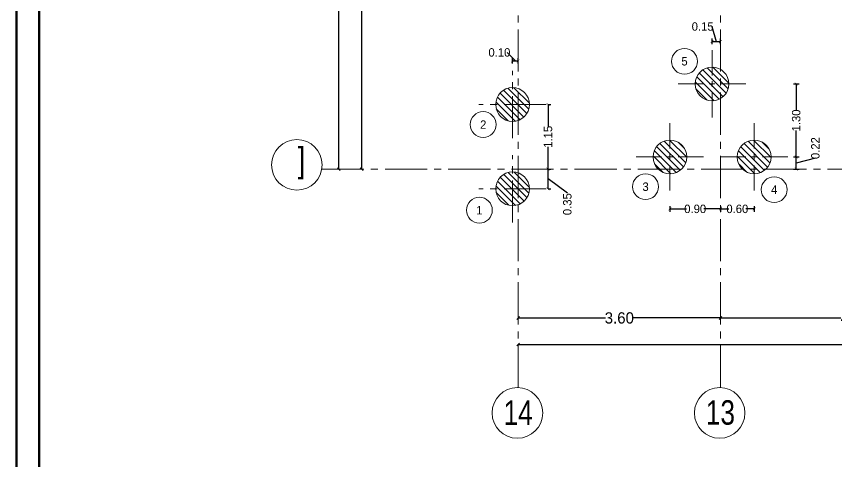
# Model space of a CAD drawing. Extents: x 971 to 1079, y 664 to 731.
# Drawn here: x 971.44 to 986.03, y 682.62 to 690.54 of the extents above; entities that cross this region are included whole.
import ezdxf
from ezdxf.enums import TextEntityAlignment as Align

# ---------------------------------------------------------------- set-up
doc = ezdxf.new("R2010")
doc.units = 0
doc.header["$MEASUREMENT"] = 0
doc.header["$PDMODE"] = 3
doc.header["$PDSIZE"] = 0.1
for name, pattern in [('CENTER2', [1.125, 0.75, -0.125, 0.125, -0.125]), ('CENTERX2', [4, 2.5, -0.5, 0.5, -0.5]), ('HIDDEN2', [0.1875, 0.125, -0.0625])]:
    doc.linetypes.add(name, pattern=pattern)
doc.layers.get('0').update_dxf_attribs({"linetype": 'CONTINUOUS', "lineweight": 30})
doc.layers.get('Defpoints').update_dxf_attribs({"linetype": 'CONTINUOUS'})
for name, color, linetype, lineweight in [('As Built Piles', 4, 'HIDDEN2', 20), ('axis', 1, 'CENTERX2', 5), ('axis no.', 11, 'CONTINUOUS', 20), ('Dimensions of axis', 11, 'CONTINUOUS', 20), ('PILES_AXES', 4, 'CENTER2', 20), ('PILES_HATCH0', 8, 'CONTINUOUS', 9), ('PILES_NO_', 11, 'CONTINUOUS', 20), ('UG-BORDER', 20, 'CONTINUOUS', 80)]:
    doc.layers.add(name, color=color, linetype=linetype, lineweight=lineweight)
doc.layers.add('DIMENSIONS_OF_PILES_TO_AXI', color=11, linetype='CONTINUOUS')
doc.styles.add('ARABY', font='sosa.shx')
doc.styles.add('SOSA', font='sosa.shx')
doc.styles.add('SOSA2', font='SOSA.shx', dxfattribs={"width": 0.8})
doc.dimstyles.new('axis dim', dxfattribs={"dimtxt": 0.2, "dimasz": 0.05, "dimexe": 0, "dimexo": 0, "dimgap": 0.001, "dimtad": 0, "dimzin": 0, "dimdsep": 46, "dimtxsty": 'SOSA', "dimblk": 'OBLIQUE', "dimcen": 0, "dimse1": 1, "dimse2": 1, "dimclrd": 256, "dimclre": 256, "dimclrt": 256, "dimadec": 0, "dimazin": 0, "dimtfac": 1, "dimtofl": 0, "dimtmove": 1, "dimatfit": 3, "dimldrblk": 'OBLIQUE', "dimfxl": 0, "dimtolj": 1, "dimtzin": 0, "dimarcsym": 0})
doc.dimstyles.new('Shabak dim', dxfattribs={"dimtxt": 0.15, "dimasz": 0.05, "dimexe": 0.05, "dimexo": 0.1, "dimgap": 0, "dimtad": 0, "dimzin": 0, "dimdsep": 46, "dimtxsty": 'SOSA', "dimblk1": 'ARCHTICK', "dimblk2": 'ARCHTICK', "dimsah": 1, "dimcen": 0, "dimclrd": 256, "dimadec": 0, "dimazin": 0, "dimtfac": 1, "dimtofl": 0, "dimtmove": 1, "dimatfit": 3, "dimldrblk": 'OBLIQUE', "dimfxl": 0.05, "dimfxlon": 1, "dimtolj": 1, "dimtzin": 0, "dimlwd": -1, "dimlwe": -1, "dimarcsym": 0})

# ---------------------------------------------------------------- blocks, each defined once
blk = doc.blocks.new('UG-DAMANHOUR-LABS-BORD')
at = {"layer": 'UG-BORDER'}
for p, q in [((-96, 66.7), (-96, 0)), ((-96, 0), (-96, 66.7)), ((-95.596, 66.296), (-95.596, 0.404))]:
    blk.add_line(p, q, dxfattribs=at)
blk = doc.blocks.new('_OBLIQUE')
at = {"color": 0, "linetype": 'ByBlock'}
blk.add_line((-0.5, -0.5), (0.5, 0.5), dxfattribs=at)
blk = doc.blocks.new('*D23')
at = {"layer": 'Defpoints', "color": 0, "transparency": 16777216}
for p in [(978.295, 697.427), (977.583, 687.827), (978.295, 687.827)]:
    blk.add_point(p, dxfattribs=at)
at = {"layer": 'Dimensions of axis', "lineweight": -2, "transparency": 16777216}
for p, q in [((977.583, 697.427), (977.583, 692.855)), ((977.583, 687.827), (977.583, 692.399))]:
    blk.add_line(p, q, dxfattribs=at)
at = {"layer": 'Dimensions of axis', "lineweight": -2, "transparency": 16777216, "xscale": 0.05, "yscale": 0.05, "zscale": 0.05}
for p, rotation in [((977.583, 697.427), 90), ((977.583, 687.827), 270)]:
    blk.add_blockref('_OBLIQUE', p, dxfattribs=dict(at, rotation=rotation))
at = {"layer": 'Dimensions of axis', "transparency": 16777216, "insert": (977.583, 692.627), "char_height": 0.2, "attachment_point": 5, "rotation": 90, "style": 'SOSA'}
blk.add_mtext('\\A1;9.60', dxfattribs=at)
blk = doc.blocks.new('*D25')
at = {"layer": 'Defpoints', "color": 0, "transparency": 16777216}
for p in [(977.175, 709.527), (978.171, 709.527), (978.392, 687.827)]:
    blk.add_point(p, dxfattribs=at)
at = {"layer": 'Dimensions of axis', "lineweight": -2, "transparency": 16777216}
for p, q in [((977.175, 709.527), (977.175, 698.985)), ((977.175, 687.827), (977.175, 698.369))]:
    blk.add_line(p, q, dxfattribs=at)
at = {"layer": 'Dimensions of axis', "lineweight": -2, "transparency": 16777216, "xscale": 0.05, "yscale": 0.05, "zscale": 0.05}
for p, rotation in [((977.175, 709.527), 90), ((977.175, 687.827), 270)]:
    blk.add_blockref('_OBLIQUE', p, dxfattribs=dict(at, rotation=rotation))
at = {"layer": 'Dimensions of axis', "transparency": 16777216, "insert": (977.175, 698.677), "char_height": 0.2, "attachment_point": 5, "rotation": 90, "style": 'SOSA'}
blk.add_mtext('\\A1;21.70', dxfattribs=at)
blk = doc.blocks.new('*D37')
at = {"layer": 'Defpoints', "color": 0, "transparency": 16777216}
for p in [(988.768, 685.962), (983.968, 685.809), (983.968, 685.178)]:
    blk.add_point(p, dxfattribs=at)
at = {"layer": 'Dimensions of axis', "lineweight": -2, "transparency": 16777216}
for p, q in [((983.968, 685.178), (986.11, 685.178)), ((988.768, 685.178), (986.626, 685.178))]:
    blk.add_line(p, q, dxfattribs=at)
at = {"layer": 'Dimensions of axis', "lineweight": -2, "transparency": 16777216, "xscale": 0.05, "yscale": 0.05, "zscale": 0.05, "rotation": 180}
blk.add_blockref('_OBLIQUE', (983.968, 685.178), dxfattribs=at)
at = {"layer": 'Dimensions of axis', "lineweight": -2, "transparency": 16777216, "xscale": 0.05, "yscale": 0.05, "zscale": 0.05}
blk.add_blockref('_OBLIQUE', (988.768, 685.178), dxfattribs=at)
at = {"layer": 'Dimensions of axis', "transparency": 16777216, "insert": (986.368, 685.178), "char_height": 0.2, "attachment_point": 5, "style": 'SOSA'}
blk.add_mtext('\\A1;4.80', dxfattribs=at)
blk = doc.blocks.new('*D38')
at = {"layer": 'Defpoints', "color": 0, "transparency": 16777216}
for p in [(980.368, 685.846), (983.968, 685.809), (980.368, 685.178)]:
    blk.add_point(p, dxfattribs=at)
at = {"layer": 'Dimensions of axis', "lineweight": -2, "transparency": 16777216}
for p, q in [((980.368, 685.178), (981.92, 685.178)), ((983.968, 685.178), (982.416, 685.178))]:
    blk.add_line(p, q, dxfattribs=at)
at = {"layer": 'Dimensions of axis', "lineweight": -2, "transparency": 16777216, "xscale": 0.05, "yscale": 0.05, "zscale": 0.05, "rotation": 180}
blk.add_blockref('_OBLIQUE', (980.368, 685.178), dxfattribs=at)
at = {"layer": 'Dimensions of axis', "lineweight": -2, "transparency": 16777216, "xscale": 0.05, "yscale": 0.05, "zscale": 0.05}
blk.add_blockref('_OBLIQUE', (983.968, 685.178), dxfattribs=at)
at = {"layer": 'Dimensions of axis', "transparency": 16777216, "insert": (982.168, 685.178), "char_height": 0.2, "attachment_point": 5, "style": 'SOSA'}
blk.add_mtext('\\A1;3.60', dxfattribs=at)
blk = doc.blocks.new('*D43')
at = {"layer": 'Defpoints', "color": 0, "transparency": 16777216}
for p in [(1037.168, 684.706), (1037.168, 684.259), (980.368, 683.938)]:
    blk.add_point(p, dxfattribs=at)
at = {"layer": 'Dimensions of axis', "lineweight": -2, "transparency": 16777216}
for p, q in [((980.368, 684.706), (1008.43, 684.706)), ((1037.168, 684.706), (1009.106, 684.706))]:
    blk.add_line(p, q, dxfattribs=at)
at = {"layer": 'Dimensions of axis', "lineweight": -2, "transparency": 16777216, "xscale": 0.05, "yscale": 0.05, "zscale": 0.05, "rotation": 180}
blk.add_blockref('_OBLIQUE', (980.368, 684.706), dxfattribs=at)
at = {"layer": 'Dimensions of axis', "lineweight": -2, "transparency": 16777216, "xscale": 0.05, "yscale": 0.05, "zscale": 0.05}
blk.add_blockref('_OBLIQUE', (1037.168, 684.706), dxfattribs=at)
at = {"layer": 'Dimensions of axis', "transparency": 16777216, "insert": (1008.768, 684.706), "char_height": 0.2, "attachment_point": 5, "style": 'SOSA'}
blk.add_mtext('\\A1;56.80', dxfattribs=at)
blk = doc.blocks.new('_ARCHTICK')
at = {"color": 0, "linetype": 'ByBlock', "const_width": 0.15}
blk.add_lwpolyline([(-0.5, -0.5), (0.5, 0.5)], dxfattribs=at)
blk = doc.blocks.new('*D45')
at = {"layer": 'Defpoints', "color": 0, "transparency": 16777216}
for p in [(980.868, 687.827), (980.899, 687.827), (980.868, 687.477)]:
    blk.add_point(p, dxfattribs=at)
at = {"layer": 'DIMENSIONS_OF_PILES_TO_AXI', "color": 0, "transparency": 16777216}
for p, q in [((980.899, 687.827), (980.949, 687.827)), ((980.899, 687.477), (980.949, 687.477))]:
    blk.add_line(p, q, dxfattribs=at)
at = {"layer": 'DIMENSIONS_OF_PILES_TO_AXI', "transparency": 16777216}
for p, q in [((980.899, 687.477), (980.899, 687.827)), ((981.243, 687.4), (980.899, 687.652)), ((981.243, 687.4), (981.243, 687.4))]:
    blk.add_line(p, q, dxfattribs=at)
at = {"layer": 'DIMENSIONS_OF_PILES_TO_AXI', "transparency": 16777216, "xscale": 0.05, "yscale": 0.05, "zscale": 0.05}
for p, rotation in [((980.899, 687.827), 90), ((980.899, 687.477), 270)]:
    blk.add_blockref('_ARCHTICK', p, dxfattribs=dict(at, rotation=rotation))
at = {"layer": 'DIMENSIONS_OF_PILES_TO_AXI', "color": 0, "transparency": 16777216, "insert": (981.243, 687.203), "char_height": 0.15, "attachment_point": 5, "rotation": 90, "style": 'SOSA'}
blk.add_mtext('\\A1;0.35', dxfattribs=at)
blk = doc.blocks.new('*D46')
at = {"layer": 'Defpoints', "color": 0, "transparency": 16777216}
for p in [(980.868, 688.977), (980.899, 688.977), (980.868, 687.827)]:
    blk.add_point(p, dxfattribs=at)
at = {"layer": 'DIMENSIONS_OF_PILES_TO_AXI', "color": 0, "transparency": 16777216}
for p, q in [((980.899, 688.977), (980.949, 688.977)), ((980.899, 687.827), (980.949, 687.827))]:
    blk.add_line(p, q, dxfattribs=at)
at = {"layer": 'DIMENSIONS_OF_PILES_TO_AXI', "transparency": 16777216}
for p, q in [((980.899, 688.977), (980.899, 688.577)), ((980.899, 687.827), (980.899, 688.226))]:
    blk.add_line(p, q, dxfattribs=at)
at = {"layer": 'DIMENSIONS_OF_PILES_TO_AXI', "transparency": 16777216, "xscale": 0.05, "yscale": 0.05, "zscale": 0.05}
for p, rotation in [((980.899, 688.977), 90), ((980.899, 687.827), 270)]:
    blk.add_blockref('_ARCHTICK', p, dxfattribs=dict(at, rotation=rotation))
at = {"layer": 'DIMENSIONS_OF_PILES_TO_AXI', "color": 0, "transparency": 16777216, "insert": (980.899, 688.402), "char_height": 0.15, "attachment_point": 5, "rotation": 90, "style": 'SOSA'}
blk.add_mtext('\\A1;1.15', dxfattribs=at)
blk = doc.blocks.new('*D47')
at = {"layer": 'Defpoints', "color": 0, "transparency": 16777216}
for p in [(980.368, 689.754), (980.268, 689.577), (980.368, 689.577)]:
    blk.add_point(p, dxfattribs=at)
at = {"layer": 'DIMENSIONS_OF_PILES_TO_AXI', "transparency": 16777216}
for p, q in [((980.172, 689.903), (980.172, 689.903)), ((980.172, 689.903), (980.318, 689.754)), ((980.268, 689.754), (980.368, 689.754))]:
    blk.add_line(p, q, dxfattribs=at)
at = {"layer": 'DIMENSIONS_OF_PILES_TO_AXI', "color": 0, "transparency": 16777216}
for p, q in [((980.268, 689.704), (980.268, 689.804)), ((980.368, 689.704), (980.368, 689.804))]:
    blk.add_line(p, q, dxfattribs=at)
at = {"layer": 'DIMENSIONS_OF_PILES_TO_AXI', "transparency": 16777216, "xscale": 0.05, "yscale": 0.05, "zscale": 0.05, "rotation": 180}
blk.add_blockref('_ARCHTICK', (980.268, 689.754), dxfattribs=at)
at = {"layer": 'DIMENSIONS_OF_PILES_TO_AXI', "transparency": 16777216, "xscale": 0.05, "yscale": 0.05, "zscale": 0.05}
blk.add_blockref('_ARCHTICK', (980.368, 689.754), dxfattribs=at)
at = {"layer": 'DIMENSIONS_OF_PILES_TO_AXI', "color": 0, "transparency": 16777216, "insert": (980.034, 689.903), "char_height": 0.15, "attachment_point": 5, "style": 'SOSA'}
blk.add_mtext('\\A1;0.10', dxfattribs=at)
blk = doc.blocks.new('*D48')
at = {"layer": 'Defpoints', "color": 0, "transparency": 16777216}
for p in [(983.068, 687.444), (983.968, 687.444), (983.968, 687.119)]:
    blk.add_point(p, dxfattribs=at)
at = {"layer": 'DIMENSIONS_OF_PILES_TO_AXI', "color": 0, "transparency": 16777216}
for p, q in [((983.068, 687.169), (983.068, 687.069)), ((983.968, 687.169), (983.968, 687.069))]:
    blk.add_line(p, q, dxfattribs=at)
at = {"layer": 'DIMENSIONS_OF_PILES_TO_AXI', "transparency": 16777216}
for p, q in [((983.068, 687.119), (983.365, 687.119)), ((983.968, 687.119), (983.67, 687.119))]:
    blk.add_line(p, q, dxfattribs=at)
at = {"layer": 'DIMENSIONS_OF_PILES_TO_AXI', "transparency": 16777216, "xscale": 0.05, "yscale": 0.05, "zscale": 0.05, "rotation": 180}
blk.add_blockref('_ARCHTICK', (983.068, 687.119), dxfattribs=at)
at = {"layer": 'DIMENSIONS_OF_PILES_TO_AXI', "transparency": 16777216, "xscale": 0.05, "yscale": 0.05, "zscale": 0.05}
blk.add_blockref('_ARCHTICK', (983.968, 687.119), dxfattribs=at)
at = {"layer": 'DIMENSIONS_OF_PILES_TO_AXI', "color": 0, "transparency": 16777216, "insert": (983.518, 687.119), "char_height": 0.15, "attachment_point": 5, "style": 'SOSA'}
blk.add_mtext('\\A1;0.90', dxfattribs=at)
blk = doc.blocks.new('*D49')
at = {"layer": 'Defpoints', "color": 0, "transparency": 16777216}
for p in [(983.968, 687.444), (984.568, 687.444), (984.568, 687.119)]:
    blk.add_point(p, dxfattribs=at)
at = {"layer": 'DIMENSIONS_OF_PILES_TO_AXI', "color": 0, "transparency": 16777216}
for p, q in [((983.968, 687.169), (983.968, 687.069)), ((984.568, 687.169), (984.568, 687.069))]:
    blk.add_line(p, q, dxfattribs=at)
at = {"layer": 'DIMENSIONS_OF_PILES_TO_AXI', "transparency": 16777216}
for p, q in [((983.968, 687.119), (984.115, 687.119)), ((984.568, 687.119), (984.42, 687.119))]:
    blk.add_line(p, q, dxfattribs=at)
at = {"layer": 'DIMENSIONS_OF_PILES_TO_AXI', "transparency": 16777216, "xscale": 0.05, "yscale": 0.05, "zscale": 0.05, "rotation": 180}
blk.add_blockref('_ARCHTICK', (983.968, 687.119), dxfattribs=at)
at = {"layer": 'DIMENSIONS_OF_PILES_TO_AXI', "transparency": 16777216, "xscale": 0.05, "yscale": 0.05, "zscale": 0.05}
blk.add_blockref('_ARCHTICK', (984.568, 687.119), dxfattribs=at)
at = {"layer": 'DIMENSIONS_OF_PILES_TO_AXI', "color": 0, "transparency": 16777216, "insert": (984.268, 687.119), "char_height": 0.15, "attachment_point": 5, "style": 'SOSA'}
blk.add_mtext('\\A1;0.60', dxfattribs=at)
blk = doc.blocks.new('*D50')
at = {"layer": 'Defpoints', "color": 0, "transparency": 16777216}
for p in [(985.122, 688.044), (985.316, 688.044), (985.122, 687.827)]:
    blk.add_point(p, dxfattribs=at)
at = {"layer": 'DIMENSIONS_OF_PILES_TO_AXI', "color": 0, "transparency": 16777216}
for p, q in [((985.266, 688.044), (985.366, 688.044)), ((985.266, 687.827), (985.366, 687.827))]:
    blk.add_line(p, q, dxfattribs=at)
at = {"layer": 'DIMENSIONS_OF_PILES_TO_AXI', "transparency": 16777216}
for p, q in [((985.316, 687.827), (985.316, 688.044)), ((985.657, 688.02), (985.316, 687.935)), ((985.657, 688.02), (985.657, 688.02))]:
    blk.add_line(p, q, dxfattribs=at)
at = {"layer": 'DIMENSIONS_OF_PILES_TO_AXI', "transparency": 16777216, "xscale": 0.05, "yscale": 0.05, "zscale": 0.05}
for p, rotation in [((985.316, 688.044), 90), ((985.316, 687.827), 270)]:
    blk.add_blockref('_ARCHTICK', p, dxfattribs=dict(at, rotation=rotation))
at = {"layer": 'DIMENSIONS_OF_PILES_TO_AXI', "color": 0, "transparency": 16777216, "insert": (985.657, 688.201), "char_height": 0.15, "attachment_point": 5, "rotation": 90, "style": 'SOSA'}
blk.add_mtext('\\A1;0.22', dxfattribs=at)
blk = doc.blocks.new('*D51')
at = {"layer": 'Defpoints', "color": 0, "transparency": 16777216}
for p in [(984.418, 689.343), (985.316, 689.343), (985.122, 688.044)]:
    blk.add_point(p, dxfattribs=at)
at = {"layer": 'DIMENSIONS_OF_PILES_TO_AXI', "color": 0, "transparency": 16777216}
for p, q in [((985.266, 689.343), (985.366, 689.343)), ((985.266, 688.044), (985.366, 688.044))]:
    blk.add_line(p, q, dxfattribs=at)
at = {"layer": 'DIMENSIONS_OF_PILES_TO_AXI', "transparency": 16777216}
for p, q in [((985.316, 689.343), (985.316, 688.87)), ((985.316, 688.044), (985.316, 688.517))]:
    blk.add_line(p, q, dxfattribs=at)
at = {"layer": 'DIMENSIONS_OF_PILES_TO_AXI', "transparency": 16777216, "xscale": 0.05, "yscale": 0.05, "zscale": 0.05}
for p, rotation in [((985.316, 689.343), 90), ((985.316, 688.044), 270)]:
    blk.add_blockref('_ARCHTICK', p, dxfattribs=dict(at, rotation=rotation))
at = {"layer": 'DIMENSIONS_OF_PILES_TO_AXI', "color": 0, "transparency": 16777216, "insert": (985.316, 688.693), "char_height": 0.15, "attachment_point": 5, "rotation": 90, "style": 'SOSA'}
blk.add_mtext('\\A1;1.30', dxfattribs=at)
blk = doc.blocks.new('*D336')
at = {"layer": 'Defpoints', "color": 0, "transparency": 16777216}
for p in [(983.968, 690.099), (983.818, 689.943), (983.968, 689.943)]:
    blk.add_point(p, dxfattribs=at)
at = {"layer": 'DIMENSIONS_OF_PILES_TO_AXI', "transparency": 16777216}
for p, q in [((983.817, 690.364), (983.817, 690.364)), ((983.817, 690.364), (983.893, 690.099)), ((983.818, 690.099), (983.968, 690.099))]:
    blk.add_line(p, q, dxfattribs=at)
at = {"layer": 'DIMENSIONS_OF_PILES_TO_AXI', "color": 0, "transparency": 16777216}
for p, q in [((983.818, 690.049), (983.818, 690.149)), ((983.968, 690.049), (983.968, 690.149))]:
    blk.add_line(p, q, dxfattribs=at)
at = {"layer": 'DIMENSIONS_OF_PILES_TO_AXI', "transparency": 16777216, "xscale": 0.05, "yscale": 0.05, "zscale": 0.05, "rotation": 180}
blk.add_blockref('_ARCHTICK', (983.818, 690.099), dxfattribs=at)
at = {"layer": 'DIMENSIONS_OF_PILES_TO_AXI', "transparency": 16777216, "xscale": 0.05, "yscale": 0.05, "zscale": 0.05}
blk.add_blockref('_ARCHTICK', (983.968, 690.099), dxfattribs=at)
at = {"layer": 'DIMENSIONS_OF_PILES_TO_AXI', "color": 0, "transparency": 16777216, "insert": (983.651, 690.364), "char_height": 0.15, "attachment_point": 5, "style": 'SOSA'}
blk.add_mtext('\\A1;0.15', dxfattribs=at)

msp = doc.modelspace()

# ---------------------------------------------------------------- hatches: boundary and pattern name
at = {"layer": 'PILES_HATCH0'}
h = msp.add_hatch(dxfattribs=at)
h.set_pattern_fill('ANSI31', color=256, scale=0.65, angle=90, style=0)
edge = h.paths.add_edge_path()
edge.add_arc((983.8177, 689.3429), 0.3, 0, 360)
h = msp.add_hatch(dxfattribs=at)
h.set_pattern_fill('ANSI31', color=256, scale=0.65, angle=90, style=0)
edge = h.paths.add_edge_path()
edge.add_arc((980.2677, 688.9769), 0.3, 0, 360)
h = msp.add_hatch(dxfattribs=at)
h.set_pattern_fill('ANSI31', color=256, scale=0.65, angle=90, style=0)
edge = h.paths.add_edge_path()
edge.add_arc((983.0677, 688.0439), 0.3, 0, 360)
h = msp.add_hatch(dxfattribs=at)
h.set_pattern_fill('ANSI31', color=256, scale=0.65, angle=90, style=0)
edge = h.paths.add_edge_path()
edge.add_arc((984.5677, 688.0439), 0.3, 0, 360)
h = msp.add_hatch(dxfattribs=at)
h.set_pattern_fill('ANSI31', color=256, scale=0.65, angle=90, style=0)
edge = h.paths.add_edge_path()
edge.add_arc((980.2677, 687.4769), 0.3, 0, 360)

# ---------------------------------------------------------------- linework, layer by layer
at = {"layer": 'As Built Piles', "linetype": 'Continuous', "ltscale": 0.01}
for centre in [(983.8177, 689.3429), (980.2677, 688.9769), (983.0677, 688.0439), (984.5677, 688.0439), (980.2677, 687.4769)]:
    msp.add_circle(centre, 0.3, dxfattribs=at)
at = {"layer": 'axis', "linetype": 'CENTER2'}
for p, q in [((980.3677, 683.9379), (980.3677, 714.0829)), ((983.9677, 683.9379), (983.9677, 714.0829)), ((976.8732, 687.8269), (1040.7428, 687.8269))]:
    msp.add_line(p, q, dxfattribs=at)
at = {"layer": 'axis no.'}
for centre in [(976.4296, 687.9024), (980.3543, 683.4882), (983.9543, 683.4882)]:
    msp.add_circle(centre, 0.45, dxfattribs=at)
at = {"layer": 'PILES_AXES', "ltscale": 0.6}
for p, q in [((983.8177, 688.7429), (983.8177, 689.9429)), ((983.2177, 689.3429), (984.4177, 689.3429)), ((983.0677, 687.4439), (983.0677, 688.6439)), ((984.5677, 687.4439), (984.5677, 688.6439)), ((982.4677, 688.0439), (983.6677, 688.0439)), ((983.9677, 688.0439), (985.1677, 688.0439))]:
    msp.add_line(p, q, dxfattribs=at)
at = {"layer": 'PILES_AXES'}
for p, q in [((980.2677, 688.3769), (980.2677, 689.5769)), ((980.8677, 688.9769), (979.6677, 688.9769)), ((980.2677, 686.8769), (980.2677, 688.0769)), ((980.8677, 687.4769), (979.6677, 687.4769))]:
    msp.add_line(p, q, dxfattribs=at)
at = {"layer": 'PILES_NO_'}
for centre in [(983.3286, 689.7451), (979.7455, 688.6203), (982.635, 687.5147), (984.923, 687.4616), (979.6776, 687.0959)]:
    msp.add_circle(centre, 0.2298, dxfattribs=at)

# ---------------------------------------------------------------- block references
msp.add_blockref('UG-DAMANHOUR-LABS-BORD', (1067.4384, 664.2206))

# ---------------------------------------------------------------- texts
at = {"layer": 'axis no.', "attachment_point": 5, "style": 'SOSA2'}
for s, insert, char_height in [(']', (976.5133, 687.9304), 0.4355), ('14', (980.3674, 683.4937), 0.43546), ('13', (983.9674, 683.4937), 0.43546)]:
    msp.add_mtext(s, dxfattribs=dict(at, insert=insert, char_height=char_height))
at = {"layer": 'PILES_NO_', "style": 'ARABY'}
for s, p in [('5', (983.3286, 689.7451)), ('2', (979.7455, 688.6203)), ('3', (982.635, 687.5147)), ('4', (984.923, 687.4616)), ('1', (979.6776, 687.0959))]:
    msp.add_text(s, height=0.15, dxfattribs=at).set_placement(p, align=Align.MIDDLE)

# ---------------------------------------------------------------- dimensions: what is measured, and where the dimension line sits
at = {"layer": 'Dimensions of axis'}
for base, p1, p2, picture, middle in [((977.1752, 709.5269), (978.3918, 687.8269), (978.1712, 709.5269), '*D25', (977.1752, 698.6769)), ((977.5834, 687.8269), (978.2953, 697.4269), (978.2953, 687.8269), '*D23', (977.5834, 692.6269))]:
    dim = msp.add_linear_dim(base=base, p1=p1, p2=p2, angle=90, dimstyle='axis dim', dxfattribs=at)
    dim.commit()
    dim.dimension.update_dxf_attribs({"geometry": picture, "text_midpoint": middle})
for base, p1, p2, picture, middle in [((983.9677, 685.1778), (988.7677, 685.9624), (983.9677, 685.8091), '*D37', (986.3677, 685.1778)), ((980.3677, 685.1778), (983.9677, 685.8091), (980.3677, 685.8461), '*D38', (982.1677, 685.1778)), ((1037.1677, 684.7057), (980.3677, 683.9379), (1037.1677, 684.2593), '*D43', (1008.7677, 684.7057))]:
    dim = msp.add_linear_dim(base=base, p1=p1, p2=p2, dimstyle='axis dim', dxfattribs=at)
    dim.commit()
    dim.dimension.update_dxf_attribs({"geometry": picture, "text_midpoint": middle})
at = {"layer": 'DIMENSIONS_OF_PILES_TO_AXI'}
for base, p1, p2, picture, middle in [((983.9677, 690.0993), (983.8177, 689.9429), (983.9677, 689.9429), '*D336', (983.8171, 690.3639)), ((980.3677, 689.7544), (980.2677, 689.5769), (980.3677, 689.5769), '*D47', (980.1717, 689.9025))]:
    dim = msp.add_linear_dim(base=base, p1=p1, p2=p2, dimstyle='Shabak dim', dxfattribs=at)
    dim.commit()
    dim.dimension.update_dxf_attribs({"geometry": picture, "text_midpoint": middle, "dimtype": 160})
for base, p1, p2, picture, middle in [((985.3162, 689.3429), (985.1222, 688.0439), (984.4177, 689.3429), '*D51', (985.3162, 688.6934)), ((980.8986, 688.9769), (980.8677, 687.8269), (980.8677, 688.9769), '*D46', (980.8986, 688.4019))]:
    dim = msp.add_linear_dim(base=base, p1=p1, p2=p2, angle=90, dimstyle='Shabak dim', dxfattribs=at)
    dim.commit()
    dim.dimension.update_dxf_attribs({"geometry": picture, "text_midpoint": middle})
for base, p1, p2, picture, middle in [((985.3162, 688.0439), (985.1222, 687.8269), (985.1222, 688.0439), '*D50', (985.6568, 688.0201)), ((980.8986, 687.8269), (980.8677, 687.4769), (980.8677, 687.8269), '*D45', (981.2429, 687.3998))]:
    dim = msp.add_linear_dim(base=base, p1=p1, p2=p2, angle=90, dimstyle='Shabak dim', dxfattribs=at)
    dim.commit()
    dim.dimension.update_dxf_attribs({"geometry": picture, "text_midpoint": middle, "dimtype": 160})
for base, p1, p2, picture, middle in [((983.9677, 687.1192), (983.0677, 687.4439), (983.9677, 687.4439), '*D48', (983.5177, 687.1192)), ((984.5677, 687.1192), (983.9677, 687.4439), (984.5677, 687.4439), '*D49', (984.2677, 687.1192))]:
    dim = msp.add_linear_dim(base=base, p1=p1, p2=p2, dimstyle='Shabak dim', dxfattribs=at)
    dim.commit()
    dim.dimension.update_dxf_attribs({"geometry": picture, "text_midpoint": middle})

doc.saveas('drawing.dxf')
